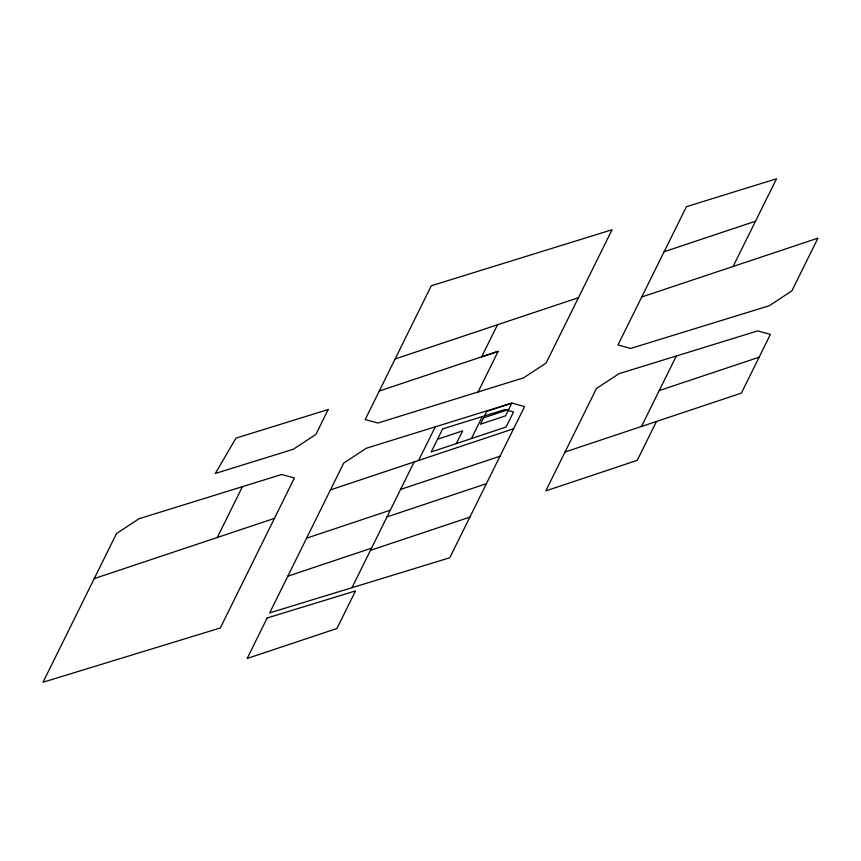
<?xml version="1.0" encoding="UTF-8"?>
<svg xmlns="http://www.w3.org/2000/svg" width="861" height="861" viewBox="0 0 861 861"><rect width="100%" height="100%" fill="white"/><g stroke="black" fill="none" stroke-linecap="round" stroke-linejoin="round"><path stroke-width="1.29" d="M217.316 537.49L242.425 486.659M395.134 358.94L365.182 419.565L377.914 423.031L523.52 377.882L546.122 363.03L612.074 229.736L431.275 285.777L395.134 358.94L578.474 297.691M351.988 587.697L414.152 461.937M497.529 324.726L481.622 356.885L498.142 351.353L478.07 391.981M456.362 443.587L462.669 430.855L437.528 439.25M471.451 438.55L482.321 416.573M500.015 456.201L449.743 557.777L269.687 612.881L343.7 463.1L366.291 448.247L511.886 403.088L524.575 406.575L500.015 456.201L400.548 489.435M641.736 296.98L617.994 344.949L630.683 348.436L769.271 305.73L791.862 290.889L817.95 238.142L641.736 296.98L686.421 206.694L776.525 178.776L733.098 266.469M641.467 426.475L676.337 356.002M656.469 421.459L637.269 460.323L545.799 490.878L596.458 388.494L619.059 373.663L757.745 330.893L770.38 334.412L741.386 393.111L565.031 452.003M418.607 460.452L435.279 426.841M664.143 251.735L755.517 221.223M379.314 391.002L498.142 351.353M483.602 417.843L508.733 409.449M330.452 489.909L513.63 428.724M94.236 578.603L274.422 518.408M659.235 390.571L759.111 357.218M306.602 538.179L390.302 510.196M386.987 516.901L486.411 483.688M287.832 576.17L371.511 548.199M370.445 550.34L469.869 517.127M116.493 533.551L43.05 682.224L220.298 627.97L294.408 477.952L281.665 474.497L139.084 518.709L116.493 533.551M328.17 409.535L315.879 434.428L293.289 449.281L215.347 473.453L235.957 438.131L328.17 409.535M267.179 617.972L247.15 658.471L336.92 628.508L355.539 590.915L267.179 617.972M442.662 428.875L431.232 451.982L506.085 426.991L513.522 411.956L504.869 409.578L442.662 428.875M486.745 411.472L480.449 424.215L505.59 415.82L511.886 403.077L486.745 411.472"/></g></svg>
